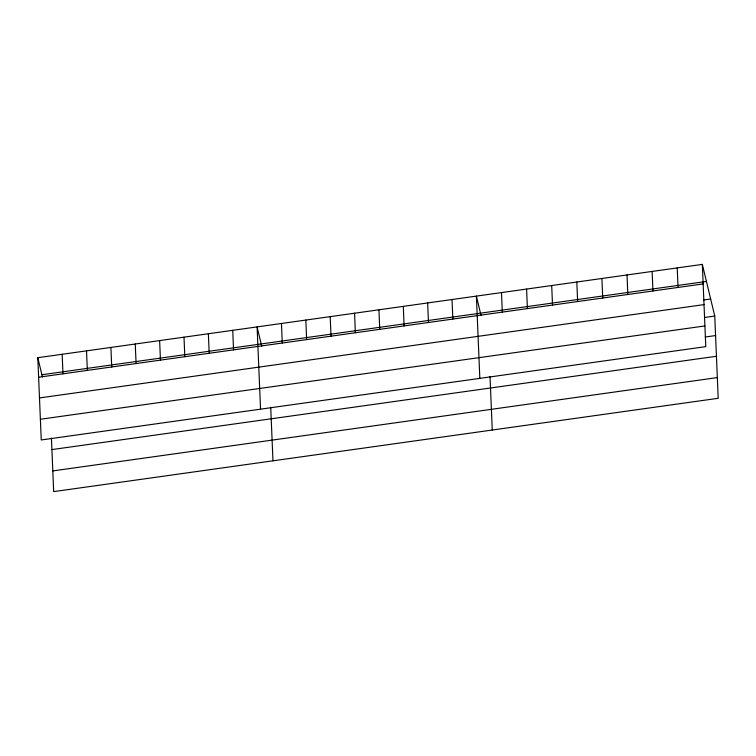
<?xml version="1.0" encoding="UTF-8"?>
<svg xmlns="http://www.w3.org/2000/svg" width="756" height="756" viewBox="0 0 756 756"><rect width="100%" height="100%" fill="white"/><g stroke="black" fill="none" stroke-linecap="round" stroke-linejoin="round"><path stroke-width="1.13" d="M702.333 264.383L705.783 346.635L41.249 439.964L37.8 357.701L702.333 264.383L714.751 316.036L718.2 398.299L53.667 491.617L51.427 438.093M41.901 374.749L706.425 281.43M38.622 377.235L703.146 283.916M703.808 299.952L710.649 298.989M39.482 397.94L704.016 304.611M704.479 317.482L714.751 316.036M40.38 419.259L704.913 325.94M705.301 337.006L715.573 335.57M51.909 449.593L716.442 356.265M52.797 470.922L717.331 377.594M481.014 315.356L476.393 296.116L479.833 378.369M261.718 346.154L257.097 326.913L260.546 409.166M37.8 357.701L42.43 376.951M677.225 267.907L678.047 287.441M652.126 271.432L652.938 290.965M627.017 274.957L627.839 294.49M601.908 278.482L602.73 298.015M576.809 282.007L577.631 301.54M551.7 285.532L552.523 305.065M526.601 289.057L527.414 308.59M501.493 292.591L502.315 312.115M490.02 376.497L492.26 430.022M452.022 299.537L452.844 319.06M427.66 302.958L428.472 322.481M403.288 306.378L404.11 325.912M378.926 309.799L379.748 329.332M354.564 313.22L355.377 332.753M330.192 316.641L331.015 336.174M305.83 320.062L306.643 339.595M281.459 323.483L282.281 343.016M270.724 407.295L272.963 460.82M232.725 330.334L233.547 349.858M208.363 333.755L209.185 353.279M184.001 337.176L184.814 356.7M159.629 340.597L160.452 360.13M135.267 344.018L136.08 363.551M110.896 347.439L111.718 366.972M86.534 350.86L87.346 370.393M62.162 354.28L62.984 373.814"/></g></svg>
